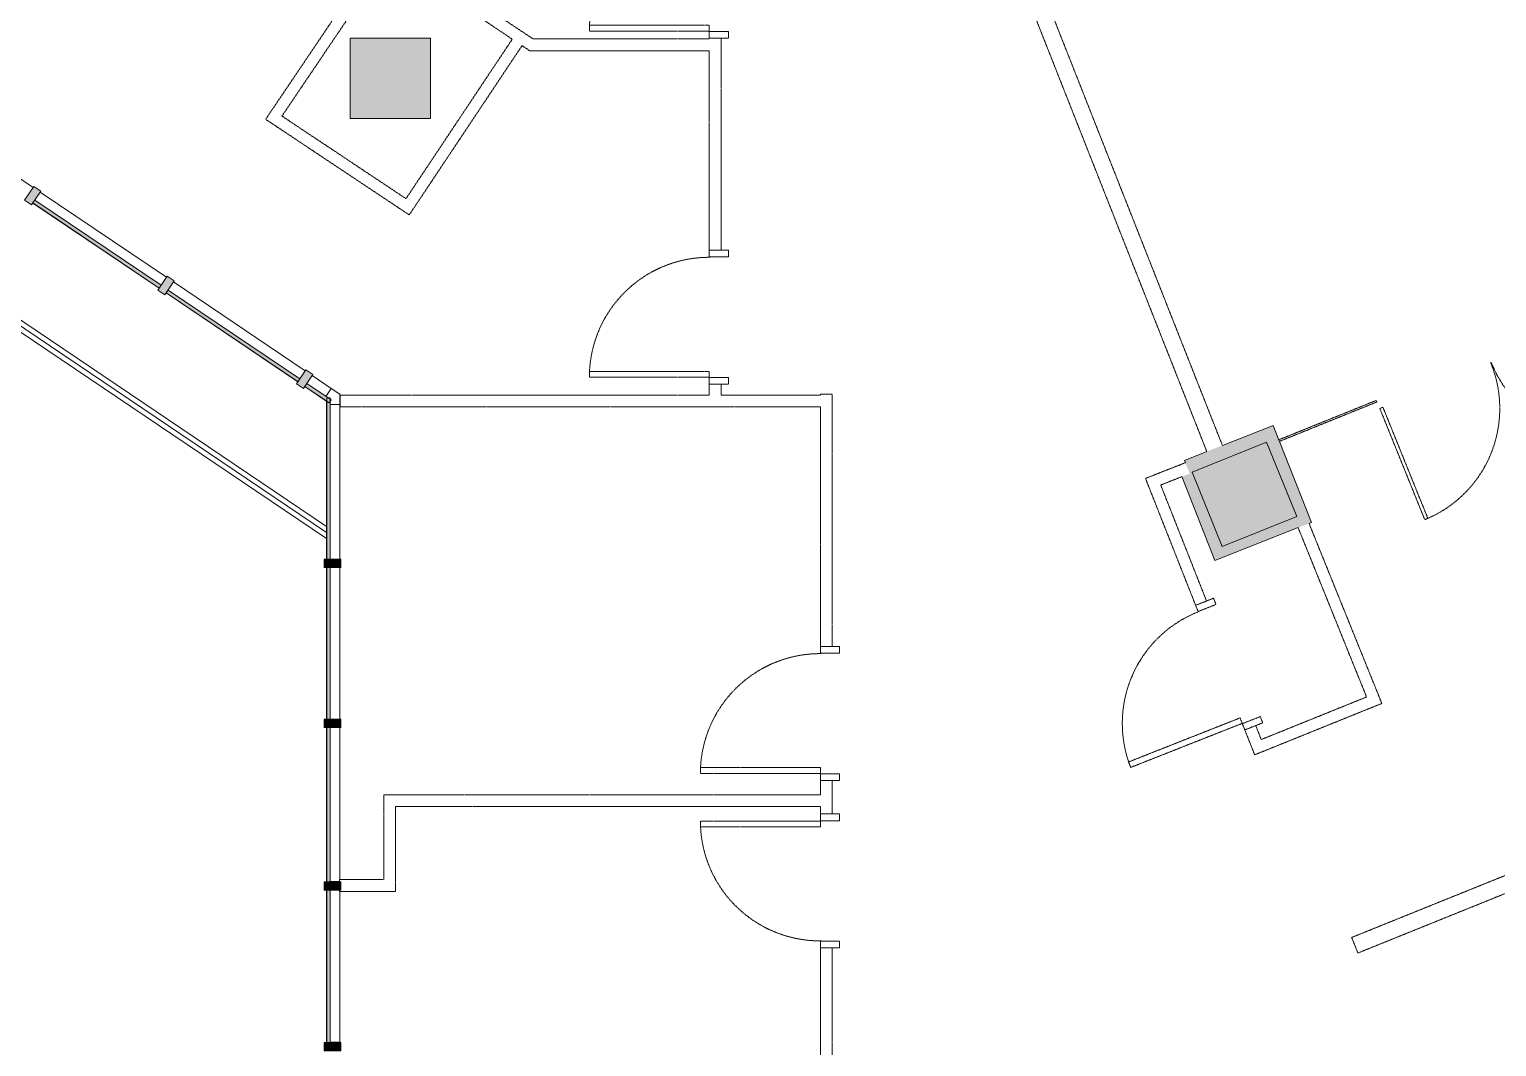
# Model space of a CAD drawing. Header units: inches. Extents: x 2358 to 5360, y 33 to 2545.
# Drawn here: x 3361.9 to 3800.1, y 1014.6 to 1318.4 of the extents above; entities that cross this region are included whole.
import ezdxf

# ---------------------------------------------------------------- set-up
doc = ezdxf.new("R2010")
doc.units = ezdxf.units.IN
doc.header["$MEASUREMENT"] = 0
doc.linetypes.add('Demolished', pattern=[0.1875, 0.125, -0.0625])
for name, color, linetype, lineweight in [('5th floor background_dwg', 8, 'Continuous', 9), ('A-DOOR', 31, 'Demolished', 9), ('A-DOOR-FRAM', 31, 'Demolished', 20), ('A-GLAZ-CURT', 52, 'Demolished', 9), ('A-GLAZ-CWMG', 51, 'Demolished', 9), ('A-Glaz-E', 10, 'Continuous', 20), ('A-WALL-PATT', 111, 'Continuous', 13), ('I-WALL', 2, 'Demolished', 9), ('S-COLS', 52, 'Continuous', 13)]:
    doc.layers.add(name, color=color, linetype=linetype, lineweight=lineweight)

# ---------------------------------------------------------------- blocks, each defined once
blk = doc.blocks.new('5th floor background_dwg-4842287-FIRST FLOOR DEMOLITION')
at = {"layer": 'A-Glaz-E'}
for p, q in [((3450.7, 1168.14), (3301.54, 1268.75)), ((3450.7, 1169.95), (3302.38, 1269.99)), ((3400.67, 1241.09), (3362.95, 1266.53)), ((3402.88, 1244.37), (3365.16, 1269.82)), ((3444.33, 1216.41), (3404.95, 1242.97)), ((3442.12, 1213.13), (3402.74, 1239.69)), ((3452.09, 1211.18), (3446.4, 1215.01)), ((3449.87, 1207.9), (3444.19, 1211.73)), ((3450.7, 1206.35), (3450.7, 1160.16)), ((3454.66, 1206.35), (3451.71, 1206.35)), ((3450.7, 1157.66), (3450.7, 1112.41)), ((3454.66, 1157.66), (3454.66, 1112.41)), ((3450.7, 1109.91), (3450.7, 1063.82)), ((3454.65, 1109.88), (3451.71, 1109.88)), ((3454.66, 1109.91), (3454.66, 1064.45)), ((3450.7, 1063.82), (3450.7, 1063.88)), ((3450.7, 1061.32), (3450.7, 1015.82)), ((3451.71, 1063.88), (3454.58, 1063.88)), ((3454.66, 1060.95), (3454.66, 1015.82)), ((3450.7, 1015.82), (3450.7, 1015.88)), ((3451.71, 1015.88), (3454.65, 1015.88)), ((3454.65, 1015.88), (3454.65, 1015.82))]:
    blk.add_line(p, q, dxfattribs=at)
at = {"layer": 'A-Glaz-E', "flags": 128}
for points in [[(3363.09, 1271.21), (3325.2, 1296.77), (3322.8, 1298.39)], [(3450.7, 1166.33), (3300.7, 1267.51), (3267.14, 1217.77)], [(3450.47, 1208.78), (3452.09, 1211.18), (3454.66, 1209.45), (3454.66, 1160.16)], [(3450.7, 1206.35), (3450.7, 1207.34), (3449.87, 1207.9), (3449.91, 1207.95)]]:
    blk.add_lwpolyline(points, dxfattribs=at)
blk = doc.blocks.new('Double Glass Door - Ext-GL2-GLDALF-72_ x 84_-4852661-FIRST FLOOR DEMOLITION')
at = {"layer": 'A-DOOR', "color": 10, "lineweight": 20}
for p, q in [((-35.90625, 38.1875), (-34.90625, 38.1875)), ((-35.90625, 2.375), (-35.90625, 38.1875)), ((-34.90625, 38.1875), (-34.90625, 2.375)), ((34.90625, 38.1875), (34.90625, 2.375)), ((35.90625, 38.1875), (34.90625, 38.1875)), ((35.90625, 2.375), (35.90625, 38.1875)), ((-34.90625, 2.375), (-35.90625, 2.375)), ((34.90625, 2.375), (35.90625, 2.375))]:
    blk.add_line(p, q, dxfattribs=at)
at = {"layer": 'A-DOOR', "color": 7}
for centre, start, end in [((-35.90625, 2.375), 359.5, 90), ((35.90625, 2.375), 90, 180.5)]:
    blk.add_arc(centre, 35.8125, start, end, dxfattribs=at)
blk = doc.blocks.new('Single Flush - OTJ_SOLIDFLUSH_ALUM-4852762-FIRST FLOOR DEMOLITION')
at = {"layer": 'A-DOOR', "color": 10, "lineweight": 20}
for p, q in [((16.15625, -1.75), (17.90625, -1.75)), ((16.15625, -37.5625), (16.15625, -1.75)), ((17.90625, -1.75), (17.90625, -37.5625)), ((17.90625, -37.5625), (16.15625, -37.5625))]:
    blk.add_line(p, q, dxfattribs=at)
at = {"layer": 'A-DOOR', "color": 7}
blk.add_arc((17.90625, -1.75), 35.8125, 179.5, 270, dxfattribs=at)
at = {"layer": 'A-DOOR-FRAM', "color": 10}
for p, q in [((-20, 4), (-20, -1.75)), ((-20, 4), (-18, 4)), ((-18, 4), (-18, -1.75)), ((18.000004, 4), (18.000004, -1.75)), ((18.000004, 4), (20.000004, 4)), ((20.000004, 4), (20.000004, -1.75)), ((-20, -1.75), (-18, -1.75)), ((18.000004, -1.75), (20.000004, -1.75))]:
    blk.add_line(p, q, dxfattribs=at)
blk = doc.blocks.new('Single Flush - OTJ_SOLIDFLUSH_ALUM-4852826-FIRST FLOOR DEMOLITION')
at = {"layer": 'A-DOOR', "color": 10, "lineweight": 20}
for p, q in [((16.15625, 37.5625), (16.15625, 1.75)), ((17.90625, 37.5625), (16.15625, 37.5625)), ((17.90625, 1.75), (17.90625, 37.5625)), ((16.15625, 1.75), (17.90625, 1.75))]:
    blk.add_line(p, q, dxfattribs=at)
at = {"layer": 'A-DOOR', "color": 7}
blk.add_arc((17.90625, 1.75), 35.8125, 90, 180.5, dxfattribs=at)
at = {"layer": 'A-DOOR-FRAM', "color": 10}
for p, q in [((-20, -4), (-20, 1.75)), ((-20, 1.75), (-18, 1.75)), ((-18, -4), (-18, 1.75)), ((18.000004, -4), (18.000004, 1.75)), ((18.000004, 1.75), (20.000004, 1.75)), ((20.000004, -4), (20.000004, 1.75)), ((-20, -4), (-18, -4)), ((18.000004, -4), (20.000004, -4))]:
    blk.add_line(p, q, dxfattribs=at)
blk = doc.blocks.new('System Panel - Glazed-4925762-FIRST FLOOR DEMOLITION')
at = {"layer": 'A-GLAZ-CURT', "linetype": 'Continuous'}
h = blk.add_hatch(color=7, dxfattribs=at)
h.paths.add_polyline_path([(-4.38, 1.34), (-4.38, 0.75), (-3.98, 0.75)], flags=0)
h.paths.add_polyline_path([(-3.44, 1.75), (-2.92, 0.98), (-3.26, 0.75), (4.37, 0.75), (4.37, 1.75)], flags=0)
at = {"layer": 'A-GLAZ-CURT', "color": 8, "linetype": 'Continuous', "lineweight": 20}
for p, q in [((4.37, 1.75), (-4.38, 1.75)), ((-4.38, 1.75), (-4.38, 0.75)), ((-4.38, 0.75), (4.37, 0.75)), ((4.37, 0.75), (4.37, 1.75))]:
    blk.add_line(p, q, dxfattribs=at)
blk = doc.blocks.new('System Panel - Glazed-4864059-FIRST FLOOR DEMOLITION')
at = {"layer": 'A-GLAZ-CURT', "linetype": 'Continuous'}
blk.add_hatch(color=7, dxfattribs=at).paths.add_polyline_path([(-22.75, 0.75), (22.75, 0.75), (22.75, 1.75), (-22.75, 1.75), (-22.75, 0.98)], flags=0)
at = {"layer": 'A-GLAZ-CURT', "color": 8, "linetype": 'Continuous', "lineweight": 20}
for p, q in [((22.75, 1.75), (-22.75, 1.75)), ((-22.75, 1.75), (-22.75, 0.75)), ((-22.75, 0.75), (22.75, 0.75)), ((22.75, 0.75), (22.75, 1.75))]:
    blk.add_line(p, q, dxfattribs=at)
blk = doc.blocks.new('System Panel - Glazed-4875395-FIRST FLOOR DEMOLITION')
at = {"layer": 'A-GLAZ-CURT', "linetype": 'Continuous'}
blk.add_hatch(color=7, dxfattribs=at).paths.add_polyline_path([(-23.05, 0.98), (-23.05, 0.75), (23.05, 0.75), (23.05, 1.75), (-23.05, 1.75)], flags=0)
at = {"layer": 'A-GLAZ-CURT', "color": 8, "linetype": 'Continuous', "lineweight": 20}
for p, q in [((23.05, 1.75), (-23.05, 1.75)), ((-23.05, 1.75), (-23.05, 0.75)), ((-23.05, 0.75), (23.05, 0.75)), ((23.05, 0.75), (23.05, 1.75))]:
    blk.add_line(p, q, dxfattribs=at)
blk = doc.blocks.new('System Panel - Glazed-4875391-FIRST FLOOR DEMOLITION')
at = {"layer": 'A-GLAZ-CURT', "linetype": 'Continuous'}
blk.add_hatch(color=7, dxfattribs=at).paths.add_polyline_path([(-22.63, 0.98), (-22.63, 0.75), (22.62, 0.75), (22.62, 1.75), (-22.63, 1.75)], flags=0)
at = {"layer": 'A-GLAZ-CURT', "color": 8, "linetype": 'Continuous', "lineweight": 20}
for p, q in [((22.62, 1.75), (-22.63, 1.75)), ((-22.63, 1.75), (-22.63, 0.75)), ((-22.63, 0.75), (22.62, 0.75)), ((22.62, 0.75), (22.62, 1.75))]:
    blk.add_line(p, q, dxfattribs=at)
blk = doc.blocks.new('System Panel - Glazed-4875384-FIRST FLOOR DEMOLITION')
at = {"layer": 'A-GLAZ-CURT', "linetype": 'Continuous'}
blk.add_hatch(color=7, dxfattribs=at).paths.add_polyline_path([(-24.09, 0.98), (-24.09, 0.75), (24.09, 0.75), (24.09, 1.75), (-24.09, 1.75)], flags=0)
at = {"layer": 'A-GLAZ-CURT', "color": 8, "linetype": 'Continuous', "lineweight": 20}
for p, q in [((24.09, 1.75), (-24.09, 1.75)), ((-24.09, 1.75), (-24.09, 0.75)), ((-24.09, 0.75), (24.09, 0.75)), ((24.09, 0.75), (24.09, 1.75))]:
    blk.add_line(p, q, dxfattribs=at)
blk = doc.blocks.new('System Panel - Glazed-4925774-FIRST FLOOR DEMOLITION')
at = {"layer": 'A-GLAZ-CURT', "linetype": 'Continuous'}
blk.add_hatch(color=7, dxfattribs=at).paths.add_polyline_path([(-23.75, 1.75), (-23.75, 0.75), (23.75, 0.75), (23.75, 1.75)], flags=0)
at = {"layer": 'A-GLAZ-CURT', "color": 8, "linetype": 'Continuous', "lineweight": 20}
for p, q in [((23.75, 1.75), (-23.75, 1.75)), ((-23.75, 1.75), (-23.75, 0.75)), ((-23.75, 0.75), (23.75, 0.75)), ((23.75, 0.75), (23.75, 1.75))]:
    blk.add_line(p, q, dxfattribs=at)
blk = doc.blocks.new('System Panel - Glazed-V8-FIRST FLOOR DEMOLITION')
at = {"layer": 'A-GLAZ-CURT', "linetype": 'Continuous'}
blk.add_hatch(color=7, dxfattribs=at).paths.add_polyline_path([(-22.75, 1.75), (-22.75, 0.75), (22.75, 0.75), (22.75, 1.75)], flags=0)
at = {"layer": 'A-GLAZ-CURT', "color": 8, "linetype": 'Continuous', "lineweight": 20}
for p, q in [((22.75, 1.75), (-22.75, 1.75)), ((-22.75, 1.75), (-22.75, 0.75)), ((-22.75, 0.75), (22.75, 0.75)), ((22.75, 0.75), (22.75, 1.75))]:
    blk.add_line(p, q, dxfattribs=at)
blk = doc.blocks.new('Rectangular Mullion - 2_5_ x 5_ rectangular-V9-FIRST FLOOR DEMOLITION')
at = {"layer": 'A-GLAZ-CWMG', "linetype": 'Continuous'}
blk.add_hatch(color=7, dxfattribs=at).paths.add_polyline_path([(-1.25, -2.5), (-1.25, 2.5), (1.25, 2.5), (1.25, -2.5), (0.07, -2.5)], flags=0)
at = {"layer": 'A-GLAZ-CWMG', "color": 8, "linetype": 'Continuous', "lineweight": 20}
for p, q in [((-1.25, 2.5), (1.25, 2.5)), ((-1.25, -2.5), (-1.25, 2.5)), ((1.25, 2.5), (1.25, -2.5)), ((1.25, -2.5), (-1.25, -2.5))]:
    blk.add_line(p, q, dxfattribs=at)
blk = doc.blocks.new('Rectangular Mullion - 2_5_ x 5_ rectangular-V10-FIRST FLOOR DEMOLITION')
at = {"layer": 'A-GLAZ-CWMG', "linetype": 'Continuous'}
blk.add_hatch(color=7, dxfattribs=at).paths.add_polyline_path([(-1.25, -2.5), (-1.25, 2.5), (1.25, 2.5), (1.25, -2.5), (0.07, -2.5)], flags=0)
at = {"layer": 'A-GLAZ-CWMG', "color": 8, "linetype": 'Continuous', "lineweight": 20}
for p, q in [((-1.25, 2.5), (1.25, 2.5)), ((-1.25, -2.5), (-1.25, 2.5)), ((1.25, 2.5), (1.25, -2.5)), ((1.25, -2.5), (-1.25, -2.5))]:
    blk.add_line(p, q, dxfattribs=at)
blk = doc.blocks.new('Rectangular Mullion - 2_5_ x 5_ rectangular-4864058-FIRST FLOOR DEMOLITION')
at = {"layer": 'A-GLAZ-CWMG', "linetype": 'Continuous'}
blk.add_hatch(color=7, dxfattribs=at).paths.add_polyline_path([(-1.25, -0.98), (-1.25, 2.5), (1.25, 2.5), (1.25, -2.5), (-1.25, -2.5), (-1.25, -1.75)], flags=0)
at = {"layer": 'A-GLAZ-CWMG', "color": 8, "linetype": 'Continuous', "lineweight": 20}
for p, q in [((-1.25, 2.5), (1.25, 2.5)), ((-1.25, -2.5), (-1.25, 2.5)), ((1.25, 2.5), (1.25, -2.5)), ((1.25, -2.5), (-1.25, -2.5))]:
    blk.add_line(p, q, dxfattribs=at)
blk = doc.blocks.new('Rectangular Mullion - 2_5_ x 5_ rectangular-4861165-FIRST FLOOR DEMOLITION')
at = {"layer": 'A-GLAZ-CWMG', "linetype": 'Continuous'}
blk.add_hatch(color=7, dxfattribs=at).paths.add_polyline_path([(-1.25, 2.27), (-1.25, 2.5), (1.25, 2.5), (1.25, -2.5), (-1.25, -2.5), (-1.25, 2.02)], flags=0)
at = {"layer": 'A-GLAZ-CWMG', "color": 8, "linetype": 'Continuous', "lineweight": 20}
for p, q in [((-1.25, 2.5), (1.25, 2.5)), ((-1.25, -2.5), (-1.25, 2.5)), ((1.25, 2.5), (1.25, -2.5)), ((1.25, -2.5), (-1.25, -2.5))]:
    blk.add_line(p, q, dxfattribs=at)
blk = doc.blocks.new('Concrete-Rectangular-Column - 24 x 24-4877178-FIRST FLOOR DEMOLITION')
at = {"layer": 'S-COLS', "lineweight": 9}
blk.add_hatch(color=7, dxfattribs=at).paths.add_polyline_path([(-8.63, -12), (12, -12), (12, 12), (-12, 12), (-12, -12)], flags=0)
at = {"layer": 'S-COLS', "color": 8, "lineweight": 20}
for p, q in [((12, 12), (-12, 12)), ((-12, 12), (-12, -12)), ((12, -12), (12, 12)), ((-12, -12), (12, -12))]:
    blk.add_line(p, q, dxfattribs=at)

msp = doc.modelspace()

# ---------------------------------------------------------------- hatches: boundary and pattern name
at = {"layer": 'A-WALL-PATT', "lineweight": 9}
for points in [[(3708.67, 1185.04), (3709.45, 1185.35), (3709.11, 1186.17), (3731.36, 1195.16), (3731.77, 1194.16), (3735.15, 1195.49), (3733.31, 1200.14), (3706.83, 1189.69), (3708.39, 1185.74)], [(3740.1, 1169.32), (3744.75, 1171.16), (3735.15, 1195.49), (3731.78, 1194.12), (3740.36, 1172.91), (3738.91, 1172.33), (3740, 1169.59)], [(3714.12, 1164.44), (3717.37, 1165.72), (3709.45, 1185.35), (3708.67, 1185.04), (3708.39, 1185.74), (3706.07, 1184.82), (3713.43, 1166.18)], [(3715.95, 1159.79), (3740.1, 1169.32), (3738.91, 1172.33), (3718.1, 1163.92), (3717.37, 1165.72), (3714.12, 1164.44), (3714.32, 1163.92)]]:
    msp.add_hatch(color=7, dxfattribs=at).paths.add_polyline_path(points, flags=0)

# ---------------------------------------------------------------- linework, layer by layer
at = {"layer": 'I-WALL', "color": 10, "lineweight": 20}
for p, q in [((3718.16, 1194.16), (3620.72, 1440.92)), ((3628.55, 1407.48), (3713.51, 1192.32)), ((3512.36, 1315.55), (3392.01, 1395.73)), ((3466.47, 1341.92), (3432.49, 1291.56)), ((3437.36, 1292.52), (3469.38, 1339.98)), ((3469.38, 1339.98), (3506.13, 1315.5)), ((3506.13, 1315.5), (3474.39, 1267.85)), ((3564.96, 1315.55), (3512.36, 1315.55)), ((3568.46, 1315.8), (3564.96, 1315.8)), ((3564.96, 1315.8), (3564.96, 1315.55)), ((3568.46, 1252.43), (3568.46, 1315.8)), ((3475.36, 1263), (3509.04, 1313.56)), ((3509.04, 1313.56), (3511.3, 1312.05)), ((3511.3, 1312.05), (3564.96, 1312.05)), ((3564.96, 1312.05), (3564.96, 1252.43)), ((3474.39, 1267.85), (3437.36, 1292.52)), ((3432.49, 1291.56), (3475.36, 1263)), ((3564.96, 1252.43), (3568.46, 1252.43)), ((3568.46, 1212.43), (3564.96, 1212.43)), ((3564.96, 1212.43), (3564.96, 1209.18)), ((3568.46, 1209.18), (3568.46, 1212.43)), ((3601.61, 1209.43), (3598.11, 1209.43)), ((3598.11, 1209.43), (3598.11, 1209.18)), ((3601.61, 1134.06), (3601.61, 1209.43)), ((3564.96, 1209.18), (3454.73, 1209.18)), ((3454.73, 1209.18), (3454.73, 1205.68)), ((3454.73, 1205.68), (3598.11, 1205.68)), ((3598.11, 1209.18), (3568.46, 1209.18)), ((3598.11, 1205.68), (3598.11, 1134.06)), ((3764.1, 1207.58), (3735.01, 1195.83)), ((3735.2, 1195.36), (3764.28, 1207.12)), ((3764.28, 1207.12), (3764.1, 1207.58)), ((3735.01, 1195.83), (3735.15, 1195.49)), ((3707.11, 1188.99), (3695.2, 1184.29)), ((3695.2, 1184.29), (3710.17, 1146.39)), ((3699.75, 1182.32), (3706.07, 1184.82)), ((3713.43, 1147.67), (3699.75, 1182.32)), ((3765.77, 1117.08), (3744.03, 1170.87)), ((3740.78, 1169.59), (3761.21, 1119.01)), ((3710.17, 1146.39), (3713.43, 1147.67)), ((3598.11, 1134.06), (3601.61, 1134.06)), ((3761.21, 1119.01), (3729.76, 1106.3)), ((3758.63, 1042.54), (3951.62, 1120.51)), ((3727.8, 1101.74), (3765.77, 1117.08)), ((3728.12, 1110.47), (3724.86, 1109.18)), ((3724.86, 1109.18), (3727.8, 1101.74)), ((3729.76, 1106.3), (3728.12, 1110.47)), ((3913.82, 1110.63), (3756.76, 1047.18)), ((3601.61, 1094.06), (3598.11, 1094.06)), ((3598.11, 1094.06), (3598.11, 1089.81)), ((3601.61, 1084.06), (3601.61, 1094.06)), ((3467.75, 1089.81), (3467.75, 1064.45)), ((3598.11, 1089.81), (3467.75, 1089.81)), ((3471.25, 1060.95), (3471.25, 1086.31)), ((3471.25, 1086.31), (3598.11, 1086.31)), ((3598.11, 1086.31), (3598.11, 1084.06)), ((3598.11, 1084.06), (3601.61, 1084.06)), ((3467.75, 1064.45), (3454.58, 1064.45)), ((3454.58, 1064.45), (3454.58, 1060.95)), ((3454.58, 1060.95), (3471.25, 1060.95)), ((3756.76, 1047.18), (3758.63, 1042.54)), ((3601.61, 1044.06), (3598.11, 1044.06)), ((3598.11, 1044.06), (3598.11, 1007.34)), ((3601.61, 1009.21), (3601.61, 1044.06))]:
    msp.add_line(p, q, dxfattribs=at)
at = {"layer": 'I-WALL', "color": 8, "linetype": 'Continuous', "lineweight": 20}
for p, q in [((3733.31, 1200.14), (3718.16, 1194.16)), ((3735.15, 1195.49), (3733.31, 1200.14)), ((3713.51, 1192.32), (3706.83, 1189.69)), ((3744.75, 1171.16), (3735.2, 1195.36)), ((3706.83, 1189.69), (3707.11, 1188.99)), ((3706.07, 1184.82), (3715.95, 1159.79)), ((3744.03, 1170.87), (3744.75, 1171.16)), ((3715.95, 1159.79), (3740.78, 1169.59))]:
    msp.add_line(p, q, dxfattribs=at)

# ---------------------------------------------------------------- block references
at = {"layer": '5th floor background_dwg', "color": 7}
msp.add_blockref('5th floor background_dwg-4842287-FIRST FLOOR DEMOLITION', (0, 0), dxfattribs=at)
at = {"layer": 'A-DOOR', "color": 7}
for name, p, rotation in [('Single Flush - OTJ_SOLIDFLUSH_ALUM-4852762-FIRST FLOOR DEMOLITION', (3566.71, 1335.8), 270), ('Single Flush - OTJ_SOLIDFLUSH_ALUM-4852762-FIRST FLOOR DEMOLITION', (3566.71, 1232.43), 270), ('Double Glass Door - Ext-GL2-GLDALF-72_ x 84_-4852661-FIRST FLOOR DEMOLITION', (3797.57, 1220.83), 201.9999999999999), ('Single Flush - OTJ_SOLIDFLUSH_ALUM-4852762-FIRST FLOOR DEMOLITION', (3719.14, 1128.43), 291.5466678740307), ('Single Flush - OTJ_SOLIDFLUSH_ALUM-4852762-FIRST FLOOR DEMOLITION', (3599.86, 1114.06), 270), ('Single Flush - OTJ_SOLIDFLUSH_ALUM-4852826-FIRST FLOOR DEMOLITION', (3599.86, 1064.06), 90)]:
    msp.add_blockref(name, p, dxfattribs=dict(at, rotation=rotation))
at = {"layer": 'A-GLAZ-CURT', "linetype": 'Continuous'}
for name, p, rotation in [('System Panel - Glazed-V8-FIRST FLOOR DEMOLITION', (3382.82, 1255.31), 145.9999999999999), ('System Panel - Glazed-4925774-FIRST FLOOR DEMOLITION', (3423.44, 1227.91), 145.9999999999999), ('System Panel - Glazed-4925762-FIRST FLOOR DEMOLITION', (3448.83, 1210.79), 145.9999999999999), ('System Panel - Glazed-4875384-FIRST FLOOR DEMOLITION', (3452.46, 1184.25), 89.99999999999987), ('System Panel - Glazed-4875391-FIRST FLOOR DEMOLITION', (3452.46, 1135.03), 89.99999999999987), ('System Panel - Glazed-4875395-FIRST FLOOR DEMOLITION', (3452.46, 1086.86), 89.99999999999987), ('System Panel - Glazed-4864059-FIRST FLOOR DEMOLITION', (3452.46, 1038.57), 89.99999999999987)]:
    msp.add_blockref(name, p, dxfattribs=dict(at, rotation=rotation))
at = {"layer": 'A-GLAZ-CWMG', "linetype": 'Continuous', "extrusion": (0, 0, -1)}
for name, p, rotation in [('Rectangular Mullion - 2_5_ x 5_ rectangular-V9-FIRST FLOOR DEMOLITION', (-3362.92, 1268.74), 34.00000000000009), ('Rectangular Mullion - 2_5_ x 5_ rectangular-V10-FIRST FLOOR DEMOLITION', (-3402.72, 1241.89), 34.00000000000009), ('Rectangular Mullion - 2_5_ x 5_ rectangular-V10-FIRST FLOOR DEMOLITION', (-3444.17, 1213.93), 34.00000000000009), ('Rectangular Mullion - 2_5_ x 5_ rectangular-4864058-FIRST FLOOR DEMOLITION', (-3452.46, 1158.91), 90.00000000000014), ('Rectangular Mullion - 2_5_ x 5_ rectangular-4861165-FIRST FLOOR DEMOLITION', (-3452.46, 1111.16), 90.00000000000014), ('Rectangular Mullion - 2_5_ x 5_ rectangular-4861165-FIRST FLOOR DEMOLITION', (-3452.46, 1062.57), 90.00000000000014), ('Rectangular Mullion - 2_5_ x 5_ rectangular-4864058-FIRST FLOOR DEMOLITION', (-3452.46, 1014.57), 90.00000000000014)]:
    msp.add_blockref(name, p, dxfattribs=dict(at, rotation=rotation))
at = {"layer": 'S-COLS', "lineweight": 9}
msp.add_blockref('Concrete-Rectangular-Column - 24 x 24-4877178-FIRST FLOOR DEMOLITION', (3469.71, 1303.8), dxfattribs=at)
at = {"layer": 'S-COLS', "lineweight": 9, "rotation": 22.00000000000059}
msp.add_blockref('Concrete-Rectangular-Column - 24 x 24-4877178-FIRST FLOOR DEMOLITION', (3724.73, 1179.54), dxfattribs=at)

doc.saveas('drawing.dxf')
